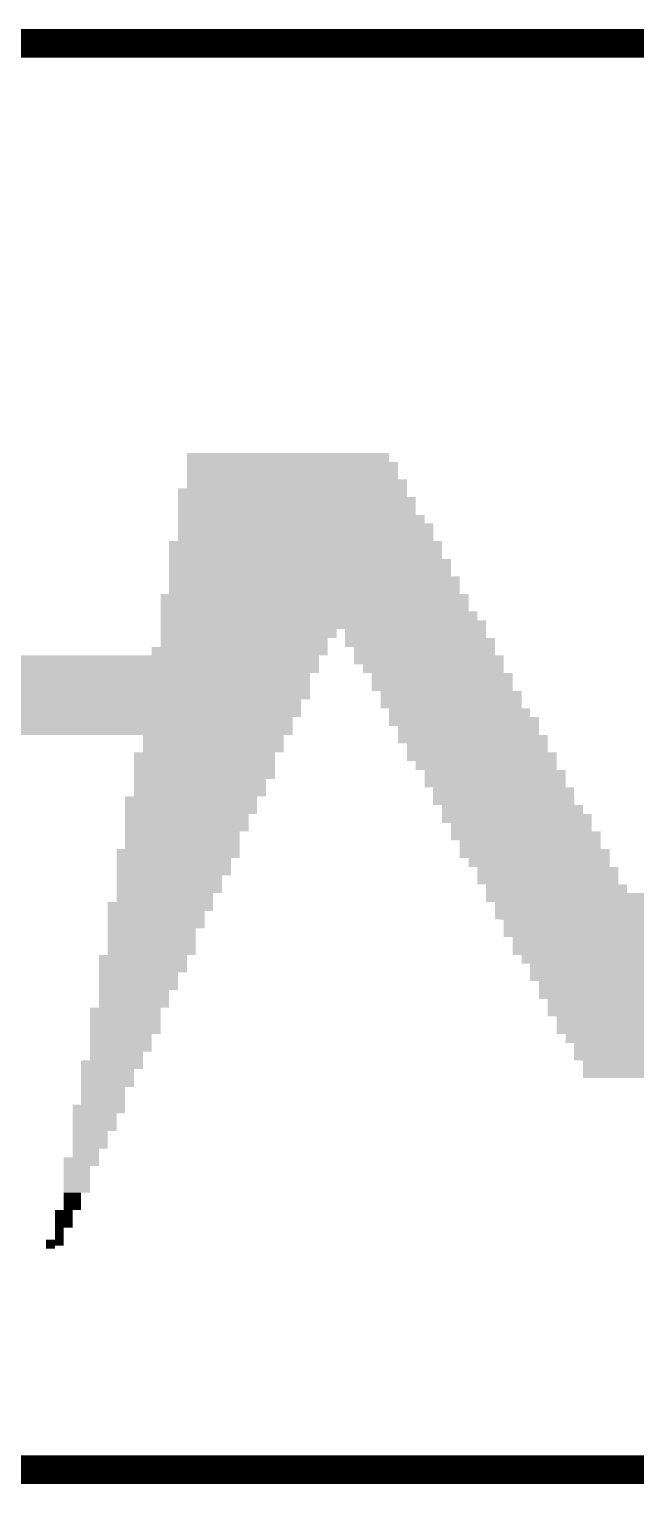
# Model space of a CAD drawing. Extents: x -0.1 to 57.1, y -0.1 to 42.5.
# Drawn here: x 13.556 to 15.046, y 38.965 to 42.535 of the extents above; entities that cross this region are included whole.
import ezdxf

# ---------------------------------------------------------------- set-up
doc = ezdxf.new("R2010")
doc.units = 0
doc.header["$MEASUREMENT"] = 0
doc.layers.add('02_ASSY1_GBR', color=7, linetype='CONTINUOUS')

msp = doc.modelspace()

# ---------------------------------------------------------------- linework, layer by layer
at = {"layer": '02_ASSY1_GBR', "const_width": 0.07}
for points in [[(19.75, 42.5), (2.25, 42.5)], [(2.25, 39), (19.75, 39)]]:
    msp.add_lwpolyline(points, dxfattribs=at)
at = {"layer": '02_ASSY1_GBR'}
for points in [[(13.944014, 41.473128), (13.944018, 41.494926), (14.44002, 41.473128), (14.44, 41.494926)], [(13.944018, 41.494926), (13.94402, 41.494946), (14.44, 41.494926), (14.43998, 41.494946)], [(13.94402, 41.494946), (13.944054, 41.49498), (14.43998, 41.494946), (14.439946, 41.49498)], [(13.944054, 41.49498), (13.944074, 41.495), (14.439946, 41.49498), (13.944074, 41.495)], [(13.944004, 41.430128), (13.944014, 41.472926), (14.46202, 41.430128), (14.462, 41.472926)], [(13.944014, 41.473), (13.944014, 41.473128), (14.440148, 41.473), (14.44002, 41.473128)], [(13.944014, 41.47298), (13.944014, 41.473), (14.461946, 41.47298), (14.440148, 41.473)], [(13.944014, 41.472926), (13.944014, 41.47298), (14.462, 41.472926), (14.461946, 41.47298)], [(13.944, 41.408148), (13.944004, 41.429926), (14.484012, 41.408148), (14.484, 41.429926)], [(13.944004, 41.43), (13.944004, 41.430128), (14.462148, 41.43), (14.46202, 41.430128)], [(13.944004, 41.42998), (13.944004, 41.43), (14.483946, 41.42998), (14.462148, 41.43)], [(13.944004, 41.429926), (13.944004, 41.42998), (14.484, 41.429926), (14.483946, 41.42998)], [(13.922008, 41.343128), (13.922016, 41.386926), (14.50502, 41.343128), (14.505, 41.386926)], [(13.922016, 41.387128), (13.92202, 41.407946), (14.48402, 41.387128), (14.484012, 41.407946)], [(13.922016, 41.387), (13.922016, 41.387128), (14.484148, 41.387), (14.48402, 41.387128)], [(13.922016, 41.38698), (13.922016, 41.387), (14.504946, 41.38698), (14.484148, 41.387)], [(13.922016, 41.386926), (13.922016, 41.38698), (14.505, 41.386926), (14.504946, 41.38698)], [(13.92202, 41.407946), (13.922074, 41.408), (14.484012, 41.407946), (14.484012, 41.408)], [(13.922074, 41.408), (13.943872, 41.40802), (14.484012, 41.408), (14.484012, 41.40802)], [(13.943872, 41.40802), (13.944, 41.408148), (14.484012, 41.40802), (14.484012, 41.408148)], [(13.922006, 41.322128), (13.922008, 41.342926), (14.52702, 41.322128), (14.527, 41.342926)], [(13.922008, 41.343), (13.922008, 41.343128), (14.505148, 41.343), (14.50502, 41.343128)], [(13.922008, 41.34298), (13.922008, 41.343), (14.526946, 41.34298), (14.505148, 41.343)], [(13.922008, 41.342926), (13.922008, 41.34298), (14.527, 41.342926), (14.526946, 41.34298)], [(13.922, 41.279148), (13.922006, 41.321926), (14.54802, 41.279148), (14.548, 41.321926)], [(13.922006, 41.322), (13.922006, 41.322128), (14.527148, 41.322), (14.52702, 41.322128)], [(13.922006, 41.32198), (13.922006, 41.322), (14.547946, 41.32198), (14.527148, 41.322)], [(13.922006, 41.321926), (13.922006, 41.32198), (14.548, 41.321926), (14.547946, 41.32198)], [(13.900012, 41.235128), (13.900018, 41.278926), (14.57002, 41.235128), (14.57, 41.278926)], [(13.900018, 41.278926), (13.90002, 41.278946), (14.57, 41.278926), (14.56998, 41.278946)], [(13.90002, 41.278946), (13.900054, 41.27898), (14.56998, 41.278946), (14.569946, 41.27898)], [(13.900054, 41.27898), (13.900074, 41.279), (14.569946, 41.27898), (14.548148, 41.279)], [(13.900074, 41.279), (13.921872, 41.27902), (14.548148, 41.279), (14.548128, 41.27902)], [(13.921872, 41.27902), (13.92198, 41.279128), (14.548128, 41.27902), (14.54802, 41.279128)], [(13.92198, 41.279128), (13.922, 41.279148), (14.54802, 41.279128), (14.54802, 41.279148)], [(13.900006, 41.192128), (13.900012, 41.234926), (14.59202, 41.192128), (14.592, 41.234926)], [(13.900012, 41.235), (13.900012, 41.235128), (14.570148, 41.235), (14.57002, 41.235128)], [(13.900012, 41.23498), (13.900012, 41.235), (14.591946, 41.23498), (14.570148, 41.235)], [(13.900012, 41.234926), (13.900012, 41.23498), (14.592, 41.234926), (14.591946, 41.23498)], [(13.9, 41.149148), (13.900006, 41.191926), (14.61302, 41.149148), (14.613, 41.191926)], [(13.900006, 41.192), (13.900006, 41.192128), (14.592148, 41.192), (14.59202, 41.192128)], [(13.900006, 41.19198), (13.900006, 41.192), (14.612946, 41.19198), (14.592148, 41.192)], [(13.900006, 41.191926), (13.900006, 41.19198), (14.613, 41.191926), (14.612946, 41.19198)], [(13.879012, 41.106128), (13.879018, 41.148926), (14.63502, 41.106128), (14.635, 41.148926)], [(13.879018, 41.148926), (13.87902, 41.148946), (14.635, 41.148926), (14.63498, 41.148946)], [(13.87902, 41.148946), (13.879054, 41.14898), (14.63498, 41.148946), (14.634946, 41.14898)], [(13.879054, 41.14898), (13.879074, 41.149), (14.634946, 41.14898), (14.613148, 41.149)], [(13.879074, 41.149), (13.899872, 41.14902), (14.613148, 41.149), (14.613128, 41.14902)], [(13.899872, 41.14902), (13.89998, 41.149128), (14.613128, 41.14902), (14.61302, 41.149128)], [(13.89998, 41.149128), (13.9, 41.149148), (14.61302, 41.149128), (14.61302, 41.149148)], [(13.87901, 41.084128), (13.879012, 41.105926), (14.65602, 41.084128), (14.656, 41.105926)], [(13.879012, 41.106), (13.879012, 41.106128), (14.635148, 41.106), (14.63502, 41.106128)], [(13.879012, 41.10598), (13.879012, 41.106), (14.655946, 41.10598), (14.635148, 41.106)], [(13.879012, 41.105926), (13.879012, 41.10598), (14.656, 41.105926), (14.655946, 41.10598)], [(13.879002, 41.041054), (13.879006, 41.062852), (14.31098, 41.041054), (14.311, 41.062852)], [(13.879006, 41.063), (13.879008, 41.083926), (14.67801, 41.063), (14.678, 41.083926)], [(13.879006, 41.06298), (13.879006, 41.063), (14.311128, 41.06298), (14.331852, 41.063)], [(13.879006, 41.062852), (13.879006, 41.06298), (14.311, 41.062852), (14.311128, 41.06298)], [(13.879008, 41.084), (13.87901, 41.084128), (14.656148, 41.084), (14.65602, 41.084128)], [(13.879008, 41.08398), (13.879008, 41.084), (14.677946, 41.08398), (14.656148, 41.084)], [(13.879008, 41.083926), (13.879008, 41.08398), (14.678, 41.083926), (14.677946, 41.08398)], [(14.33198, 41.062872), (14.331852, 41.063), (14.67801, 41.062872), (14.67801, 41.063)], [(14.33199, 41.041128), (14.33198, 41.062872), (14.67802, 41.041128), (14.67801, 41.062872)], [(13.879, 41.019148), (13.879002, 41.040852), (14.288988, 41.019148), (14.289, 41.040852)], [(13.879002, 41.041), (13.879002, 41.041054), (14.310926, 41.041), (14.31098, 41.041054)], [(13.879002, 41.04098), (13.879002, 41.041), (14.289128, 41.04098), (14.310926, 41.041)], [(13.879002, 41.040852), (13.879002, 41.04098), (14.289, 41.040852), (14.289128, 41.04098)], [(14.33199, 41.041), (14.33199, 41.041128), (14.678148, 41.041), (14.67802, 41.041128)], [(14.33199, 41.04098), (14.33199, 41.041), (14.699946, 41.04098), (14.678148, 41.041)], [(14.331992, 41.040926), (14.33199, 41.04098), (14.7, 41.040926), (14.699946, 41.04098)], [(14.332, 41.019074), (14.331992, 41.040926), (14.700012, 41.019074), (14.7, 41.040926)], [(12.799, 40.976148), (12.799018, 40.997852), (14.267988, 40.976148), (14.268, 40.997852)], [(12.799018, 40.997852), (12.79902, 40.997946), (14.268, 40.997852), (14.268094, 40.997946)], [(12.79902, 40.997946), (12.799054, 40.99798), (14.268094, 40.997946), (14.268128, 40.99798)], [(12.799054, 40.99798), (12.799074, 40.998), (14.268128, 40.99798), (14.288926, 40.998)], [(13.856892, 40.998), (13.856946, 40.998054), (14.288926, 40.998), (14.28898, 40.998054)], [(13.856946, 40.998054), (13.85702, 40.998128), (14.28898, 40.998054), (14.28898, 40.998128)], [(13.85702, 41.018946), (13.857074, 41.019), (14.288988, 41.018946), (14.288988, 41.019)], [(13.85702, 40.998128), (13.85702, 41.018946), (14.28898, 40.998128), (14.288988, 41.018946)], [(13.857074, 41.019), (13.878872, 41.01902), (14.288988, 41.019), (14.288988, 41.01902)], [(13.878872, 41.01902), (13.879, 41.019148), (14.288988, 41.01902), (14.288988, 41.019148)], [(14.332054, 41.01902), (14.332, 41.019074), (14.700012, 41.01902), (14.700012, 41.019074)], [(14.353852, 41.019), (14.332054, 41.01902), (14.700012, 41.019), (14.700012, 41.01902)], [(14.35398, 41.018872), (14.353852, 41.019), (14.700012, 41.018872), (14.700012, 41.019)], [(14.35399, 40.998128), (14.35398, 41.018872), (14.70002, 40.998128), (14.700012, 41.018872)], [(14.35399, 40.998), (14.35399, 40.998128), (14.700148, 40.998), (14.70002, 40.998128)], [(14.35399, 40.99798), (14.35399, 40.998), (14.720946, 40.99798), (14.700148, 40.998)], [(14.35399, 40.997926), (14.35399, 40.99798), (14.721, 40.997926), (14.720946, 40.99798)], [(14.354, 40.976074), (14.35399, 40.997926), (14.721012, 40.976074), (14.721, 40.997926)], [(12.669, 40.933148), (12.669018, 40.954852), (14.245992, 40.933148), (14.246, 40.954852)], [(12.669018, 40.954852), (12.66902, 40.954946), (14.246, 40.954852), (14.246094, 40.954946)], [(12.66902, 40.954946), (12.669054, 40.95498), (14.246094, 40.954946), (14.246128, 40.95498)], [(12.669054, 40.95498), (12.669074, 40.955), (14.246128, 40.95498), (14.267926, 40.955)], [(12.669074, 40.955), (12.711872, 40.95502), (14.267926, 40.955), (14.267946, 40.95502)], [(12.711872, 40.95502), (12.711906, 40.955054), (14.267946, 40.95502), (14.26798, 40.955054)], [(12.711906, 40.955054), (12.712, 40.955148), (14.26798, 40.955054), (14.26798, 40.955148)], [(12.712, 40.955148), (12.71202, 40.975946), (14.26798, 40.955148), (14.267988, 40.975946)], [(12.71202, 40.975946), (12.712074, 40.976), (14.267988, 40.975946), (14.267988, 40.976)], [(12.712074, 40.976), (12.798872, 40.97602), (14.267988, 40.976), (14.267988, 40.97602)], [(12.798872, 40.97602), (12.799, 40.976148), (14.267988, 40.97602), (14.267988, 40.976148)], [(14.354054, 40.97602), (14.354, 40.976074), (14.721012, 40.97602), (14.721012, 40.976074)], [(14.375852, 40.976), (14.354054, 40.97602), (14.721012, 40.976), (14.721012, 40.97602)], [(14.37598, 40.975872), (14.375852, 40.976), (14.721012, 40.975872), (14.721012, 40.976)], [(14.376, 40.955128), (14.37598, 40.975872), (14.72102, 40.955128), (14.721012, 40.975872)], [(14.376, 40.955074), (14.376, 40.955128), (14.721074, 40.955074), (14.72102, 40.955128)], [(14.376054, 40.95502), (14.376, 40.955074), (14.721128, 40.95502), (14.721074, 40.955074)], [(14.396852, 40.955), (14.376054, 40.95502), (14.721148, 40.955), (14.721128, 40.95502)], [(14.396872, 40.95498), (14.396852, 40.955), (14.742946, 40.95498), (14.721148, 40.955)], [(14.396926, 40.954926), (14.396872, 40.95498), (14.743, 40.954926), (14.742946, 40.95498)], [(14.39698, 40.954872), (14.396926, 40.954926), (14.743002, 40.954872), (14.743, 40.954926)], [(14.397, 40.911128), (14.39698, 40.954872), (14.74302, 40.911128), (14.743002, 40.954872)], [(12.647, 40.911148), (12.64702, 40.932946), (14.245986, 40.911148), (14.245992, 40.932946)], [(12.64702, 40.932946), (12.647074, 40.933), (14.245992, 40.932946), (14.245992, 40.933)], [(12.647074, 40.933), (12.668872, 40.93302), (14.245992, 40.933), (14.245992, 40.93302)], [(12.668872, 40.93302), (12.669, 40.933148), (14.245992, 40.93302), (14.245992, 40.933148)], [(12.604, 40.847148), (12.604018, 40.889852), (14.22398, 40.847148), (14.224, 40.889852)], [(12.604018, 40.889852), (12.60402, 40.889946), (14.224, 40.889852), (14.224094, 40.889946)], [(12.60402, 40.889946), (12.604054, 40.88998), (14.224094, 40.889946), (14.224128, 40.88998)], [(12.604054, 40.88998), (12.604074, 40.89), (14.224128, 40.88998), (14.245926, 40.89)], [(12.604074, 40.89), (12.625872, 40.89002), (14.245926, 40.89), (14.245946, 40.89002)], [(12.625872, 40.89002), (12.625906, 40.890054), (14.245946, 40.89002), (14.24598, 40.890054)], [(12.625906, 40.890054), (12.626, 40.890148), (14.24598, 40.890054), (14.24598, 40.890148)], [(12.626, 40.890148), (12.62602, 40.910946), (14.24598, 40.890148), (14.245986, 40.910946)], [(12.62602, 40.910946), (12.626074, 40.911), (14.245986, 40.910946), (14.245986, 40.911)], [(12.626074, 40.911), (12.646872, 40.91102), (14.245986, 40.911), (14.245986, 40.91102)], [(12.646872, 40.91102), (12.647, 40.911148), (14.245986, 40.91102), (14.245986, 40.911148)], [(14.397, 40.911074), (14.397, 40.911128), (14.743074, 40.911074), (14.74302, 40.911128)], [(14.397054, 40.91102), (14.397, 40.911074), (14.743128, 40.91102), (14.743074, 40.911074)], [(14.418852, 40.911), (14.397054, 40.91102), (14.743148, 40.911), (14.743128, 40.91102)], [(14.418872, 40.91098), (14.418852, 40.911), (14.764946, 40.91098), (14.743148, 40.911)], [(14.418926, 40.910926), (14.418872, 40.91098), (14.765, 40.910926), (14.764946, 40.91098)], [(14.41898, 40.910872), (14.418926, 40.910926), (14.765002, 40.910872), (14.765, 40.910926)], [(14.419, 40.868128), (14.41898, 40.910872), (14.76502, 40.868128), (14.765002, 40.910872)], [(12.58301, 40.803054), (12.583018, 40.846852), (14.20298, 40.803054), (14.203, 40.846852)], [(12.583018, 40.846852), (12.58302, 40.846946), (14.203, 40.846852), (14.203094, 40.846946)], [(12.58302, 40.846946), (12.583054, 40.84698), (14.203094, 40.846946), (14.203128, 40.84698)], [(12.583054, 40.84698), (12.583074, 40.847), (14.203128, 40.84698), (14.223926, 40.847)], [(12.583074, 40.847), (12.603872, 40.84702), (14.223926, 40.847), (14.223946, 40.84702)], [(12.603872, 40.84702), (12.603906, 40.847054), (14.223946, 40.84702), (14.22398, 40.847054)], [(12.603906, 40.847054), (12.604, 40.847148), (14.22398, 40.847054), (14.22398, 40.847148)], [(14.419, 40.868074), (14.419, 40.868128), (14.765074, 40.868074), (14.76502, 40.868128)], [(14.419054, 40.86802), (14.419, 40.868074), (14.765128, 40.86802), (14.765074, 40.868074)], [(14.439852, 40.868), (14.419054, 40.86802), (14.765148, 40.868), (14.765128, 40.86802)], [(14.439872, 40.86798), (14.439852, 40.868), (14.785946, 40.86798), (14.765148, 40.868)], [(14.439926, 40.867926), (14.439872, 40.86798), (14.786, 40.867926), (14.785946, 40.86798)], [(14.43998, 40.867872), (14.439926, 40.867926), (14.786002, 40.867872), (14.786, 40.867926)], [(14.43999, 40.847128), (14.43998, 40.867872), (14.78602, 40.847128), (14.786002, 40.867872)], [(14.43999, 40.847), (14.43999, 40.847128), (14.786148, 40.847), (14.78602, 40.847128)], [(14.43999, 40.84698), (14.43999, 40.847), (14.807946, 40.84698), (14.786148, 40.847)], [(14.43999, 40.846928), (14.43999, 40.84698), (14.808, 40.846928), (14.807946, 40.84698)], [(14.44, 40.825074), (14.43999, 40.846928), (14.80799, 40.825074), (14.808, 40.846928)], [(14.440054, 40.82502), (14.44, 40.825074), (14.807988, 40.82502), (14.80799, 40.825074)], [(14.461852, 40.825), (14.440054, 40.82502), (14.807988, 40.825), (14.807988, 40.82502)], [(14.46198, 40.824872), (14.461852, 40.825), (14.807988, 40.824872), (14.807988, 40.825)], [(14.462, 40.803128), (14.46198, 40.824872), (14.80798, 40.803128), (14.807988, 40.824872)], [(12.58301, 40.803), (12.58301, 40.803054), (14.202926, 40.803), (14.20298, 40.803054)], [(12.58301, 40.80298), (12.58301, 40.803), (13.101128, 40.80298), (13.835852, 40.803)], [(13.835872, 40.80298), (13.835852, 40.803), (14.181128, 40.80298), (14.202926, 40.803)], [(13.83598, 40.802872), (13.835872, 40.80298), (14.18102, 40.802872), (14.181128, 40.80298)], [(13.835982, 40.802852), (13.83598, 40.802872), (14.181, 40.802852), (14.18102, 40.802872)], [(13.836, 40.760148), (13.835982, 40.802852), (14.18098, 40.760148), (14.181, 40.802852)], [(14.462, 40.80302), (14.462, 40.803128), (14.808088, 40.80302), (14.80798, 40.803128)], [(14.462, 40.803), (14.462, 40.80302), (14.808108, 40.803), (14.808088, 40.80302)], [(14.462, 40.80298), (14.462, 40.803), (14.828946, 40.80298), (14.808108, 40.803)], [(14.462, 40.802926), (14.462, 40.80298), (14.829, 40.802926), (14.828946, 40.80298)], [(14.462, 40.782074), (14.462, 40.802926), (14.82901, 40.782074), (14.829, 40.802926)], [(14.462054, 40.78202), (14.462, 40.782074), (14.82901, 40.78202), (14.82901, 40.782074)], [(14.483852, 40.782), (14.462054, 40.78202), (14.82901, 40.782), (14.82901, 40.78202)], [(14.48398, 40.781872), (14.483852, 40.782), (14.82901, 40.781872), (14.82901, 40.782)], [(14.483992, 40.760128), (14.48398, 40.781872), (14.82902, 40.760128), (14.82901, 40.781872)], [(13.814006, 40.695054), (13.814018, 40.759852), (14.15998, 40.695054), (14.16, 40.759852)], [(13.814018, 40.759852), (13.81402, 40.759946), (14.16, 40.759852), (14.160094, 40.759946)], [(13.81402, 40.759946), (13.814054, 40.75998), (14.160094, 40.759946), (14.160128, 40.75998)], [(13.814054, 40.75998), (13.814074, 40.76), (14.160128, 40.75998), (14.180926, 40.76)], [(13.814074, 40.76), (13.835872, 40.76002), (14.180926, 40.76), (14.180946, 40.76002)], [(13.835872, 40.76002), (13.835906, 40.760054), (14.180946, 40.76002), (14.18098, 40.760054)], [(13.835906, 40.760054), (13.836, 40.760148), (14.18098, 40.760054), (14.18098, 40.760148)], [(14.483992, 40.76), (14.483992, 40.760128), (14.829148, 40.76), (14.82902, 40.760128)], [(14.483992, 40.75998), (14.483992, 40.76), (14.850946, 40.75998), (14.829148, 40.76)], [(14.483992, 40.759926), (14.483992, 40.75998), (14.851, 40.759926), (14.850946, 40.75998)], [(14.484, 40.739074), (14.483992, 40.759926), (14.85101, 40.739074), (14.851, 40.759926)], [(14.484054, 40.73902), (14.484, 40.739074), (14.85101, 40.73902), (14.85101, 40.739074)], [(14.504852, 40.739), (14.484054, 40.73902), (14.85101, 40.739), (14.85101, 40.73902)], [(14.50498, 40.738872), (14.504852, 40.739), (14.85101, 40.738872), (14.85101, 40.739)], [(14.505, 40.717128), (14.50498, 40.738872), (14.85102, 40.717128), (14.85101, 40.738872)], [(14.505, 40.717074), (14.505, 40.717128), (14.851074, 40.717074), (14.85102, 40.717128)], [(14.505054, 40.71702), (14.505, 40.717074), (14.851128, 40.71702), (14.851074, 40.717074)], [(14.526852, 40.717), (14.505054, 40.71702), (14.851148, 40.717), (14.851128, 40.71702)], [(14.526872, 40.71698), (14.526852, 40.717), (14.872946, 40.71698), (14.851148, 40.717)], [(14.526926, 40.716926), (14.526872, 40.71698), (14.873, 40.716926), (14.872946, 40.71698)], [(14.52698, 40.716872), (14.526926, 40.716926), (14.873002, 40.716872), (14.873, 40.716926)], [(14.527, 40.674128), (14.52698, 40.716872), (14.87302, 40.674128), (14.873002, 40.716872)], [(13.814, 40.652148), (13.814006, 40.694852), (14.13798, 40.652148), (14.138, 40.694852)], [(13.814006, 40.695), (13.814006, 40.695054), (14.159926, 40.695), (14.15998, 40.695054)], [(13.814006, 40.69498), (13.814006, 40.695), (14.138128, 40.69498), (14.159926, 40.695)], [(13.814006, 40.694852), (13.814006, 40.69498), (14.138, 40.694852), (14.138128, 40.69498)], [(14.527, 40.674074), (14.527, 40.674128), (14.873074, 40.674074), (14.87302, 40.674128)], [(14.527054, 40.67402), (14.527, 40.674074), (14.873128, 40.67402), (14.873074, 40.674074)], [(14.547852, 40.674), (14.527054, 40.67402), (14.873148, 40.674), (14.873128, 40.67402)], [(14.547872, 40.67398), (14.547852, 40.674), (14.893946, 40.67398), (14.873148, 40.674)], [(14.547926, 40.673926), (14.547872, 40.67398), (14.894, 40.673926), (14.893946, 40.67398)], [(14.54798, 40.673872), (14.547926, 40.673926), (14.894002, 40.673872), (14.894, 40.673926)], [(14.548, 40.631128), (14.54798, 40.673872), (14.89402, 40.631128), (14.894002, 40.673872)], [(13.792012, 40.609054), (13.792018, 40.651852), (14.11598, 40.609054), (14.116, 40.651852)], [(13.792018, 40.651852), (13.79202, 40.651946), (14.116, 40.651852), (14.116094, 40.651946)], [(13.79202, 40.651946), (13.792054, 40.65198), (14.116094, 40.651946), (14.116128, 40.65198)], [(13.792054, 40.65198), (13.792074, 40.652), (14.116128, 40.65198), (14.137926, 40.652)], [(13.792074, 40.652), (13.813872, 40.65202), (14.137926, 40.652), (14.137946, 40.65202)], [(13.813872, 40.65202), (13.813906, 40.652054), (14.137946, 40.65202), (14.13798, 40.652054)], [(13.813906, 40.652054), (13.814, 40.652148), (14.13798, 40.652054), (14.13798, 40.652148)], [(14.548, 40.631074), (14.548, 40.631128), (14.894074, 40.631074), (14.89402, 40.631128)], [(14.548054, 40.63102), (14.548, 40.631074), (14.894128, 40.63102), (14.894074, 40.631074)], [(14.569852, 40.631), (14.548054, 40.63102), (14.894148, 40.631), (14.894128, 40.63102)], [(14.569872, 40.63098), (14.569852, 40.631), (14.915946, 40.63098), (14.894148, 40.631)], [(14.569926, 40.630926), (14.569872, 40.63098), (14.916, 40.630926), (14.915946, 40.63098)], [(14.56998, 40.630872), (14.569926, 40.630926), (14.916002, 40.630872), (14.916, 40.630926)], [(14.56999, 40.609128), (14.56998, 40.630872), (14.91602, 40.609128), (14.916002, 40.630872)], [(13.792006, 40.566054), (13.792012, 40.608852), (14.09498, 40.566054), (14.095, 40.608852)], [(13.792012, 40.609), (13.792012, 40.609054), (14.115926, 40.609), (14.11598, 40.609054)], [(13.792012, 40.60898), (13.792012, 40.609), (14.095128, 40.60898), (14.115926, 40.609)], [(13.792012, 40.608852), (13.792012, 40.60898), (14.095, 40.608852), (14.095128, 40.60898)], [(14.56999, 40.609), (14.56999, 40.609128), (14.916148, 40.609), (14.91602, 40.609128)], [(14.56999, 40.60898), (14.56999, 40.609), (14.936946, 40.60898), (14.916148, 40.609)], [(14.569992, 40.608926), (14.56999, 40.60898), (14.937, 40.608926), (14.936946, 40.60898)], [(14.57, 40.587074), (14.569992, 40.608926), (14.937012, 40.587074), (14.937, 40.608926)], [(13.792, 40.523148), (13.792006, 40.565852), (14.072986, 40.523148), (14.073, 40.565852)], [(13.792006, 40.566), (13.792006, 40.566054), (14.094926, 40.566), (14.09498, 40.566054)], [(13.792006, 40.56598), (13.792006, 40.566), (14.073128, 40.56598), (14.094926, 40.566)], [(13.792006, 40.565852), (13.792006, 40.56598), (14.073, 40.565852), (14.073128, 40.56598)], [(14.570054, 40.58702), (14.57, 40.587074), (14.937012, 40.58702), (14.937012, 40.587074)], [(14.591852, 40.587), (14.570054, 40.58702), (14.937012, 40.587), (14.937012, 40.58702)], [(14.59198, 40.586872), (14.591852, 40.587), (14.937012, 40.586872), (14.937012, 40.587)], [(14.59199, 40.566128), (14.59198, 40.586872), (14.93702, 40.566128), (14.937012, 40.586872)], [(14.59199, 40.566), (14.59199, 40.566128), (14.937148, 40.566), (14.93702, 40.566128)], [(14.59199, 40.56598), (14.59199, 40.566), (14.958946, 40.56598), (14.937148, 40.566)], [(14.59199, 40.565926), (14.59199, 40.56598), (14.959, 40.565926), (14.958946, 40.56598)], [(14.592, 40.544074), (14.59199, 40.565926), (14.959012, 40.544074), (14.959, 40.565926)], [(13.771016, 40.501054), (13.77102, 40.522946), (14.07298, 40.501054), (14.072986, 40.522946)], [(13.77102, 40.522946), (13.771074, 40.523), (14.072986, 40.522946), (14.072986, 40.523)], [(13.771074, 40.523), (13.791872, 40.52302), (14.072986, 40.523), (14.072986, 40.52302)], [(13.791872, 40.52302), (13.792, 40.523148), (14.072986, 40.52302), (14.072986, 40.523148)], [(14.592054, 40.54402), (14.592, 40.544074), (14.959012, 40.54402), (14.959012, 40.544074)], [(14.612852, 40.544), (14.592054, 40.54402), (14.959012, 40.544), (14.959012, 40.54402)], [(14.61298, 40.543872), (14.612852, 40.544), (14.959012, 40.543872), (14.959012, 40.544)], [(14.61299, 40.523128), (14.61298, 40.543872), (14.95902, 40.523128), (14.959012, 40.543872)], [(14.61299, 40.523), (14.61299, 40.523128), (14.959148, 40.523), (14.95902, 40.523128)], [(14.61299, 40.52298), (14.61299, 40.523), (14.980946, 40.52298), (14.959148, 40.523)], [(14.61299, 40.522926), (14.61299, 40.52298), (14.981, 40.522926), (14.980946, 40.52298)], [(14.613, 40.501074), (14.61299, 40.522926), (14.98101, 40.501074), (14.981, 40.522926)], [(13.77101, 40.458054), (13.771016, 40.500852), (14.05198, 40.458054), (14.052, 40.500852)], [(13.771016, 40.501), (13.771016, 40.501054), (14.072926, 40.501), (14.07298, 40.501054)], [(13.771016, 40.50098), (13.771016, 40.501), (14.052128, 40.50098), (14.072926, 40.501)], [(13.771016, 40.500852), (13.771016, 40.50098), (14.052, 40.500852), (14.052128, 40.50098)], [(14.613054, 40.50102), (14.613, 40.501074), (14.981012, 40.50102), (14.98101, 40.501074)], [(14.634852, 40.501), (14.613054, 40.50102), (14.981012, 40.501), (14.981012, 40.50102)], [(14.63498, 40.500872), (14.634852, 40.501), (14.981012, 40.500872), (14.981012, 40.501)], [(14.635, 40.479128), (14.63498, 40.500872), (14.98102, 40.479128), (14.981012, 40.500872)], [(13.771002, 40.415054), (13.771008, 40.457852), (14.02998, 40.415054), (14.03, 40.457852)], [(13.771008, 40.458), (13.77101, 40.458054), (14.051926, 40.458), (14.05198, 40.458054)], [(13.771008, 40.45798), (13.771008, 40.458), (14.030128, 40.45798), (14.051926, 40.458)], [(13.771008, 40.457852), (13.771008, 40.45798), (14.03, 40.457852), (14.030128, 40.45798)], [(14.635, 40.479074), (14.635, 40.479128), (14.981074, 40.479074), (14.98102, 40.479128)], [(14.635054, 40.47902), (14.635, 40.479074), (14.981128, 40.47902), (14.981074, 40.479074)], [(14.655852, 40.479), (14.635054, 40.47902), (14.981148, 40.479), (14.981128, 40.47902)], [(14.655872, 40.47898), (14.655852, 40.479), (15.001946, 40.47898), (14.981148, 40.479)], [(14.655926, 40.478926), (14.655872, 40.47898), (15.002, 40.478926), (15.001946, 40.47898)], [(14.65598, 40.478872), (14.655926, 40.478926), (15.002002, 40.478872), (15.002, 40.478926)], [(14.656, 40.436128), (14.65598, 40.478872), (15.00202, 40.436128), (15.002002, 40.478872)], [(13.771, 40.393148), (13.771002, 40.414852), (14.00799, 40.393148), (14.008, 40.414852)], [(13.771002, 40.415), (13.771002, 40.415054), (14.029926, 40.415), (14.02998, 40.415054)], [(13.771002, 40.41498), (13.771002, 40.415), (14.008128, 40.41498), (14.029926, 40.415)], [(13.771002, 40.414852), (13.771002, 40.41498), (14.008, 40.414852), (14.008128, 40.41498)], [(14.656, 40.436074), (14.656, 40.436128), (15.002074, 40.436074), (15.00202, 40.436128)], [(14.656054, 40.43602), (14.656, 40.436074), (15.002128, 40.43602), (15.002074, 40.436074)], [(14.677852, 40.436), (14.656054, 40.43602), (15.002148, 40.436), (15.002128, 40.43602)], [(14.677872, 40.43598), (14.677852, 40.436), (15.023946, 40.43598), (15.002148, 40.436)], [(14.677926, 40.435926), (14.677872, 40.43598), (15.024, 40.435926), (15.023946, 40.43598)], [(14.67798, 40.435872), (14.677926, 40.435926), (15.024002, 40.435872), (15.024, 40.435926)], [(14.67799, 40.415128), (14.67798, 40.435872), (15.02402, 40.415128), (15.024002, 40.435872)], [(14.67799, 40.415), (14.67799, 40.415128), (15.024148, 40.415), (15.02402, 40.415128)], [(14.678, 40.393074), (14.67799, 40.415), (15.49898, 40.393074), (15.498982, 40.415)], [(15.024148, 40.415), (15.066872, 40.41502), (15.498982, 40.415), (15.498982, 40.41502)], [(13.749016, 40.371054), (13.74902, 40.392946), (14.00798, 40.371054), (14.007988, 40.392946)], [(13.74902, 40.392946), (13.749074, 40.393), (14.007988, 40.392946), (14.00799, 40.393)], [(13.749074, 40.393), (13.770872, 40.39302), (14.00799, 40.393), (14.00799, 40.39302)], [(13.770872, 40.39302), (13.771, 40.393148), (14.00799, 40.39302), (14.00799, 40.393148)], [(14.67802, 40.393054), (14.678, 40.393074), (15.49898, 40.393054), (15.49898, 40.393074)], [(14.678054, 40.39302), (14.67802, 40.393054), (15.498946, 40.39302), (15.49898, 40.393054)], [(14.699852, 40.393), (14.678054, 40.39302), (15.498926, 40.393), (15.498946, 40.39302)], [(14.699872, 40.39298), (14.699852, 40.393), (15.477128, 40.39298), (15.498926, 40.393)], [(14.69998, 40.392872), (14.699872, 40.39298), (15.47702, 40.392872), (15.477128, 40.39298)], [(14.699982, 40.392852), (14.69998, 40.392872), (15.477, 40.392852), (15.47702, 40.392872)], [(14.7, 40.350074), (14.699982, 40.392852), (15.476992, 40.350074), (15.477, 40.392852)], [(13.74901, 40.328054), (13.749016, 40.370852), (13.98698, 40.328054), (13.987, 40.370852)], [(13.749016, 40.371), (13.749016, 40.371054), (14.007926, 40.371), (14.00798, 40.371054)], [(13.749016, 40.37098), (13.749016, 40.371), (13.987128, 40.37098), (14.007926, 40.371)], [(13.749016, 40.370852), (13.749016, 40.37098), (13.987, 40.370852), (13.987128, 40.37098)], [(14.700054, 40.35002), (14.7, 40.350074), (15.476992, 40.35002), (15.476992, 40.350074)], [(14.720852, 40.35), (14.700054, 40.35002), (15.476992, 40.35), (15.476992, 40.35002)], [(14.72098, 40.349872), (14.720852, 40.35), (15.476992, 40.349872), (15.476992, 40.35)], [(14.721, 40.307074), (14.72098, 40.349872), (15.476986, 40.307074), (15.476992, 40.349872)], [(13.749, 40.263148), (13.749008, 40.327852), (13.96498, 40.263148), (13.965, 40.327852)], [(13.749008, 40.328), (13.74901, 40.328054), (13.986926, 40.328), (13.98698, 40.328054)], [(13.749008, 40.32798), (13.749008, 40.328), (13.965128, 40.32798), (13.986926, 40.328)], [(13.749008, 40.327852), (13.749008, 40.32798), (13.965, 40.327852), (13.965128, 40.32798)], [(14.721054, 40.30702), (14.721, 40.307074), (15.476986, 40.30702), (15.476986, 40.307074)], [(14.742852, 40.307), (14.721054, 40.30702), (15.476986, 40.307), (15.476986, 40.30702)], [(14.74298, 40.306872), (14.742852, 40.307), (15.476986, 40.306872), (15.476986, 40.307)], [(14.743, 40.263074), (14.74298, 40.306872), (15.47698, 40.263074), (15.476986, 40.306872)], [(13.728012, 40.220054), (13.728018, 40.262852), (13.94398, 40.220054), (13.944, 40.262852)], [(13.728018, 40.262852), (13.72802, 40.262946), (13.944, 40.262852), (13.944094, 40.262946)], [(13.72802, 40.262946), (13.728054, 40.26298), (13.944094, 40.262946), (13.944128, 40.26298)], [(13.728054, 40.26298), (13.728074, 40.263), (13.944128, 40.26298), (13.964926, 40.263)], [(13.728074, 40.263), (13.748872, 40.26302), (13.964926, 40.263), (13.964946, 40.26302)], [(13.748872, 40.26302), (13.748906, 40.263054), (13.964946, 40.26302), (13.96498, 40.263054)], [(13.748906, 40.263054), (13.749, 40.263148), (13.96498, 40.263054), (13.96498, 40.263148)], [(14.74302, 40.263054), (14.743, 40.263074), (15.47698, 40.263054), (15.47698, 40.263074)], [(14.743054, 40.26302), (14.74302, 40.263054), (15.476946, 40.26302), (15.47698, 40.263054)], [(14.764852, 40.263), (14.743054, 40.26302), (15.476926, 40.263), (15.476946, 40.26302)], [(14.764872, 40.26298), (14.764852, 40.263), (15.456128, 40.26298), (15.476926, 40.263)], [(14.76498, 40.262872), (14.764872, 40.26298), (15.45602, 40.262872), (15.456128, 40.26298)], [(14.764982, 40.262852), (14.76498, 40.262872), (15.456, 40.262852), (15.45602, 40.262872)], [(14.765, 40.242074), (14.764982, 40.262852), (15.455996, 40.242074), (15.456, 40.262852)], [(14.765054, 40.24202), (14.765, 40.242074), (15.455996, 40.24202), (15.455996, 40.242074)], [(14.785852, 40.242), (14.765054, 40.24202), (15.455996, 40.242), (15.455996, 40.24202)], [(14.78598, 40.241872), (14.785852, 40.242), (15.455996, 40.241872), (15.455996, 40.242)], [(14.786, 40.199074), (14.78598, 40.241872), (15.455988, 40.199074), (15.455996, 40.241872)], [(13.728006, 40.177054), (13.728012, 40.219852), (13.92198, 40.177054), (13.922, 40.219852)], [(13.728012, 40.22), (13.728012, 40.220054), (13.943926, 40.22), (13.94398, 40.220054)], [(13.728012, 40.21998), (13.728012, 40.22), (13.922128, 40.21998), (13.943926, 40.22)], [(13.728012, 40.219852), (13.728012, 40.21998), (13.922, 40.219852), (13.922128, 40.21998)], [(14.786054, 40.19902), (14.786, 40.199074), (15.455988, 40.19902), (15.455988, 40.199074)], [(14.807852, 40.199), (14.786054, 40.19902), (15.455988, 40.199), (15.455988, 40.19902)], [(14.80798, 40.198872), (14.807852, 40.199), (15.455988, 40.198872), (15.455988, 40.199)], [(14.808, 40.155074), (14.80798, 40.198872), (15.45598, 40.155074), (15.455988, 40.198872)], [(13.728, 40.134148), (13.728006, 40.176852), (13.89998, 40.134148), (13.9, 40.176852)], [(13.728006, 40.177), (13.728006, 40.177054), (13.921926, 40.177), (13.92198, 40.177054)], [(13.728006, 40.17698), (13.728006, 40.177), (13.900128, 40.17698), (13.921926, 40.177)], [(13.728006, 40.176852), (13.728006, 40.17698), (13.9, 40.176852), (13.900128, 40.17698)], [(13.70601, 40.069054), (13.706018, 40.133852), (13.87898, 40.069054), (13.879, 40.133852)], [(13.706018, 40.133852), (13.70602, 40.133946), (13.879, 40.133852), (13.879094, 40.133946)], [(13.70602, 40.133946), (13.706054, 40.13398), (13.879094, 40.133946), (13.879128, 40.13398)], [(13.706054, 40.13398), (13.706074, 40.134), (13.879128, 40.13398), (13.899926, 40.134)], [(13.706074, 40.134), (13.727872, 40.13402), (13.899926, 40.134), (13.899946, 40.13402)], [(13.727872, 40.13402), (13.727906, 40.134054), (13.899946, 40.13402), (13.89998, 40.134054)], [(13.727906, 40.134054), (13.728, 40.134148), (13.89998, 40.134054), (13.89998, 40.134148)], [(14.80802, 40.155054), (14.808, 40.155074), (15.45598, 40.155054), (15.45598, 40.155074)], [(14.808054, 40.15502), (14.80802, 40.155054), (15.455946, 40.15502), (15.45598, 40.155054)], [(14.828852, 40.155), (14.808054, 40.15502), (15.455926, 40.155), (15.455946, 40.15502)], [(14.828872, 40.15498), (14.828852, 40.155), (15.434128, 40.15498), (15.455926, 40.155)], [(14.82898, 40.154872), (14.828872, 40.15498), (15.43402, 40.154872), (15.434128, 40.15498)], [(14.828982, 40.154852), (14.82898, 40.154872), (15.434, 40.154852), (15.43402, 40.154872)], [(14.829, 40.112074), (14.828982, 40.154852), (15.433992, 40.112074), (15.434, 40.154852)], [(14.829054, 40.11202), (14.829, 40.112074), (15.433992, 40.11202), (15.433992, 40.112074)], [(14.850852, 40.112), (14.829054, 40.11202), (15.433992, 40.112), (15.433992, 40.11202)], [(14.85098, 40.111872), (14.850852, 40.112), (15.433992, 40.111872), (15.433992, 40.112)], [(14.851, 40.069074), (14.85098, 40.111872), (15.433986, 40.069074), (15.433992, 40.111872)], [(13.706002, 40.026054), (13.706008, 40.068852), (13.85698, 40.026054), (13.857, 40.068852)], [(13.706008, 40.069), (13.70601, 40.069054), (13.878926, 40.069), (13.87898, 40.069054)], [(13.706008, 40.06898), (13.706008, 40.069), (13.857128, 40.06898), (13.878926, 40.069)], [(13.706008, 40.068852), (13.706008, 40.06898), (13.857, 40.068852), (13.857128, 40.06898)], [(14.851054, 40.06902), (14.851, 40.069074), (15.433986, 40.06902), (15.433986, 40.069074)], [(14.872852, 40.069), (14.851054, 40.06902), (15.433986, 40.069), (15.433986, 40.06902)], [(14.87298, 40.068872), (14.872852, 40.069), (15.433986, 40.068872), (15.433986, 40.069)], [(14.873, 40.047074), (14.87298, 40.068872), (15.433982, 40.047074), (15.433986, 40.068872)], [(13.706, 40.004148), (13.706002, 40.025852), (13.835988, 40.004148), (13.836, 40.025852)], [(13.706002, 40.026), (13.706002, 40.026054), (13.856926, 40.026), (13.85698, 40.026054)], [(13.706002, 40.02598), (13.706002, 40.026), (13.836128, 40.02598), (13.856926, 40.026)], [(13.706002, 40.025852), (13.706002, 40.02598), (13.836, 40.025852), (13.836128, 40.02598)], [(14.873054, 40.04702), (14.873, 40.047074), (15.433982, 40.04702), (15.433982, 40.047074)], [(14.893852, 40.047), (14.873054, 40.04702), (15.433982, 40.047), (15.433982, 40.04702)], [(14.89398, 40.046872), (14.893852, 40.047), (15.433982, 40.046872), (15.433982, 40.047)], [(14.89399, 40.026054), (14.89398, 40.046872), (15.43398, 40.026054), (15.433982, 40.046872)], [(14.89399, 40.026), (14.89399, 40.026054), (15.433926, 40.026), (15.43398, 40.026054)], [(14.89399, 40.02598), (14.89399, 40.026), (15.413128, 40.02598), (15.433926, 40.026)], [(14.89399, 40.025852), (14.89399, 40.02598), (15.413, 40.025852), (15.413128, 40.02598)], [(14.894, 40.004074), (14.89399, 40.025852), (15.412992, 40.004074), (15.413, 40.025852)], [(13.684016, 39.983054), (13.68402, 40.003946), (13.83598, 39.983054), (13.835988, 40.003946)], [(13.68402, 40.003946), (13.684074, 40.004), (13.835988, 40.003946), (13.835988, 40.004)], [(13.684074, 40.004), (13.705872, 40.00402), (13.835988, 40.004), (13.835988, 40.00402)], [(13.705872, 40.00402), (13.706, 40.004148), (13.835988, 40.00402), (13.835988, 40.004148)], [(14.894054, 40.00402), (14.894, 40.004074), (15.412992, 40.00402), (15.412992, 40.004074)], [(14.915852, 40.004), (14.894054, 40.00402), (15.412992, 40.004), (15.412992, 40.00402)], [(14.91598, 40.003872), (14.915852, 40.004), (15.412992, 40.003872), (15.412992, 40.004)], [(14.916, 39.961074), (14.91598, 40.003872), (15.41298, 39.961074), (15.412992, 40.003872)], [(13.684006, 39.939054), (13.684016, 39.982852), (13.81398, 39.939054), (13.814, 39.982852)], [(13.684016, 39.983), (13.684016, 39.983054), (13.835926, 39.983), (13.83598, 39.983054)], [(13.684016, 39.98298), (13.684016, 39.983), (13.814128, 39.98298), (13.835926, 39.983)], [(13.684016, 39.982852), (13.684016, 39.98298), (13.814, 39.982852), (13.814128, 39.98298)], [(14.91602, 39.961054), (14.916, 39.961074), (15.41298, 39.961054), (15.41298, 39.961074)], [(14.916054, 39.96102), (14.91602, 39.961054), (15.412946, 39.96102), (15.41298, 39.961054)], [(15.412926, 39.961), (14.916054, 39.96102), (15.412926, 39.961), (15.412946, 39.96102)], [(13.684, 39.896148), (13.684006, 39.938852), (13.791986, 39.896148), (13.792, 39.938852)], [(13.684006, 39.939), (13.684006, 39.939054), (13.813926, 39.939), (13.81398, 39.939054)], [(13.684006, 39.93898), (13.684006, 39.939), (13.792128, 39.93898), (13.813926, 39.939)], [(13.684006, 39.938852), (13.684006, 39.93898), (13.792, 39.938852), (13.792128, 39.93898)], [(13.663016, 39.874054), (13.66302, 39.895946), (13.79198, 39.874054), (13.791986, 39.895946)], [(13.66302, 39.895946), (13.663074, 39.896), (13.791986, 39.895946), (13.791986, 39.896)], [(13.663074, 39.896), (13.683872, 39.89602), (13.791986, 39.896), (13.791986, 39.89602)], [(13.683872, 39.89602), (13.684, 39.896148), (13.791986, 39.89602), (13.791986, 39.896148)], [(13.66301, 39.831054), (13.663016, 39.873852), (13.77098, 39.831054), (13.771, 39.873852)], [(13.663016, 39.874), (13.663016, 39.874054), (13.791926, 39.874), (13.79198, 39.874054)], [(13.663016, 39.87398), (13.663016, 39.874), (13.771128, 39.87398), (13.791926, 39.874)], [(13.663016, 39.873852), (13.663016, 39.87398), (13.771, 39.873852), (13.771128, 39.87398)], [(13.663002, 39.788054), (13.663008, 39.830852), (13.74898, 39.788054), (13.749, 39.830852)], [(13.663008, 39.831), (13.66301, 39.831054), (13.770926, 39.831), (13.77098, 39.831054)], [(13.663008, 39.83098), (13.663008, 39.831), (13.749128, 39.83098), (13.770926, 39.831)], [(13.663008, 39.830852), (13.663008, 39.83098), (13.749, 39.830852), (13.749128, 39.83098)], [(13.663, 39.766148), (13.663002, 39.787852), (13.727988, 39.766148), (13.728, 39.787852)], [(13.663002, 39.788), (13.663002, 39.788054), (13.748926, 39.788), (13.74898, 39.788054)], [(13.663002, 39.78798), (13.663002, 39.788), (13.728128, 39.78798), (13.748926, 39.788)], [(13.663002, 39.787852), (13.663002, 39.78798), (13.728, 39.787852), (13.728128, 39.78798)], [(13.641006, 39.680054), (13.641016, 39.744852), (13.70598, 39.680054), (13.706, 39.744852)], [(13.641016, 39.745054), (13.64102, 39.765946), (13.72798, 39.745054), (13.727988, 39.765946)], [(13.641016, 39.745), (13.641016, 39.745054), (13.727926, 39.745), (13.72798, 39.745054)], [(13.641016, 39.74498), (13.641016, 39.745), (13.706128, 39.74498), (13.727926, 39.745)], [(13.641016, 39.744852), (13.641016, 39.74498), (13.706, 39.744852), (13.706128, 39.74498)], [(13.64102, 39.765946), (13.641074, 39.766), (13.727988, 39.765946), (13.727988, 39.766)], [(13.641074, 39.766), (13.662872, 39.76602), (13.727988, 39.766), (13.727988, 39.76602)], [(13.662872, 39.76602), (13.663, 39.766148), (13.727988, 39.76602), (13.727988, 39.766148)], [(13.641, 39.637148), (13.641006, 39.679852), (13.68398, 39.637148), (13.684, 39.679852)], [(13.641006, 39.68), (13.641006, 39.680054), (13.705926, 39.68), (13.70598, 39.680054)], [(13.641006, 39.67998), (13.641006, 39.68), (13.684128, 39.67998), (13.705926, 39.68)], [(13.641006, 39.679852), (13.641006, 39.67998), (13.684, 39.679852), (13.684128, 39.67998)], [(13.620008, 39.594054), (13.620018, 39.636852), (13.66298, 39.594054), (13.663, 39.636852)], [(13.620018, 39.636852), (13.62002, 39.636946), (13.663, 39.636852), (13.663094, 39.636946)], [(13.62002, 39.636946), (13.620054, 39.63698), (13.663094, 39.636946), (13.663128, 39.63698)], [(13.620054, 39.63698), (13.620074, 39.637), (13.663128, 39.63698), (13.683926, 39.637)], [(13.620074, 39.637), (13.640872, 39.63702), (13.683926, 39.637), (13.683946, 39.63702)], [(13.640872, 39.63702), (13.640906, 39.637054), (13.683946, 39.63702), (13.68398, 39.637054)], [(13.640906, 39.637054), (13.641, 39.637148), (13.68398, 39.637054), (13.68398, 39.637148)], [(13.62, 39.564108), (13.620008, 39.593852), (13.640986, 39.564108), (13.641, 39.593852)], [(13.620008, 39.594), (13.620008, 39.594054), (13.662926, 39.594), (13.66298, 39.594054)], [(13.620008, 39.59398), (13.620008, 39.594), (13.641128, 39.59398), (13.662926, 39.594)], [(13.620008, 39.593852), (13.620008, 39.59398), (13.641, 39.593852), (13.641128, 39.59398)], [(13.598006, 39.550054), (13.59802, 39.563946), (13.64098, 39.550054), (13.640986, 39.563946)], [(13.59802, 39.563946), (13.598052, 39.56398), (13.640986, 39.563946), (13.640986, 39.56398)], [(13.598052, 39.56398), (13.598072, 39.564), (13.619872, 39.56398), (13.598072, 39.564)], [(13.619872, 39.56398), (13.62, 39.564108), (13.640986, 39.56398), (13.640986, 39.564108)], [(13.598, 39.542072), (13.598006, 39.549892), (13.61998, 39.542072), (13.62, 39.549892)], [(13.59802, 39.542054), (13.598, 39.542072), (13.61998, 39.542054), (13.61998, 39.542072)], [(13.598006, 39.55002), (13.598006, 39.550054), (13.640946, 39.55002), (13.64098, 39.550054)], [(13.598006, 39.549892), (13.598006, 39.55002), (13.62, 39.549892), (13.620128, 39.55002)], [(13.598054, 39.54202), (13.59802, 39.542054), (13.619946, 39.54202), (13.61998, 39.542054)], [(13.619928, 39.542), (13.598054, 39.54202), (13.619928, 39.542), (13.619946, 39.54202)], [(13.640928, 39.55), (13.620128, 39.55002), (13.640928, 39.55), (13.640946, 39.55002)]]:
    msp.add_solid(points, dxfattribs=at)

doc.saveas('drawing.dxf')
